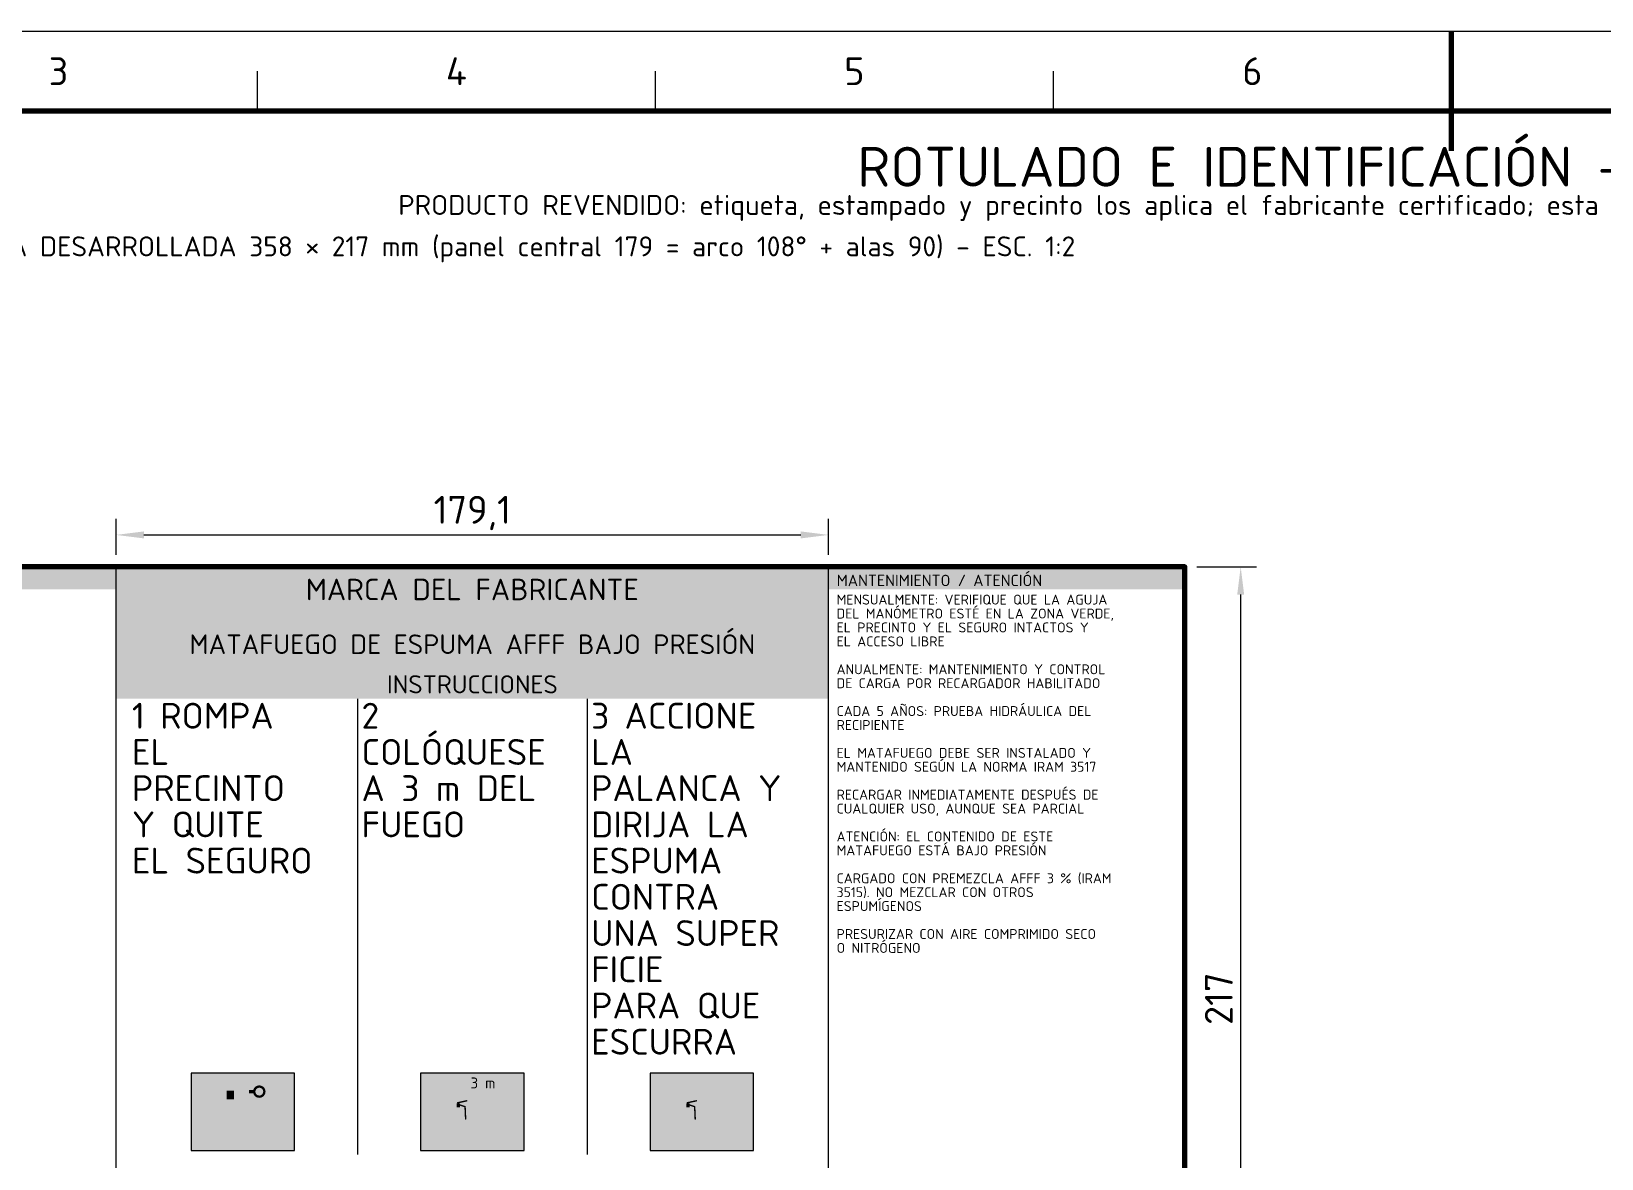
# Model space of a CAD drawing. Header units: millimetres. Extents: x 0 to 2208, y 0 to 420.
# Drawn here: x 1732.6 to 1929.9, y 278.4 to 420 of the extents above; entities that cross this region are included whole.
import ezdxf
from ezdxf.enums import TextEntityAlignment as Align

# ---------------------------------------------------------------- set-up
doc = ezdxf.new("R2010")
doc.units = ezdxf.units.MM
for name, color, linetype, lineweight in [('01-VISIBLE', 7, 'CONTINUOUS', 70), ('04-COTA', 3, 'CONTINUOUS', 18), ('06-TEXTO', 7, 'CONTINUOUS', 25), ('07-RECUADRO', 7, 'CONTINUOUS', 70), ('08-FINA', 5, 'CONTINUOUS', 18), ('13-GRAFICA', 30, 'CONTINUOUS', 18)]:
    doc.layers.add(name, color=color, linetype=linetype, lineweight=lineweight)
doc.styles.add('ISO3098', font='isocpeur.ttf')
doc.dimstyles.new('FLAMA-IRAM', dxfattribs={"dimtxt": 3.5, "dimasz": 3.5, "dimexe": 2, "dimexo": 1.5, "dimgap": 1, "dimtad": 1, "dimdec": 1, "dimtxsty": 'ISO3098', "dimblk": 'IRAM_FLECHA', "dimblk1": 'IRAM_FLECHA', "dimblk2": 'IRAM_FLECHA', "dimcen": 2.5, "dimclrd": 256, "dimclre": 256, "dimclrt": 256, "dimazin": 3, "dimtfac": 1, "dimtmove": 0, "dimatfit": 3, "dimlwd": 18, "dimlwe": 18})

# ---------------------------------------------------------------- blocks, each defined once
blk = doc.blocks.new('IRAM_FLECHA')
blk.add_solid([(0, 0), (-1, 0.125), (-1, -0.125)])

msp = doc.modelspace()

# ---------------------------------------------------------------- hatches: boundary and pattern name
at = {"layer": '13-GRAFICA', "true_color": 0xeedeaa}
h = msp.add_hatch(color=7, dxfattribs=at)
h.dxf.hatch_style = 1
h.paths.add_polyline_path([(1743.232, 349.919), (1743.232, 352.756), (1698.465, 352.756), (1698.465, 349.919)])
h = msp.add_hatch(color=7, dxfattribs=at)
h.dxf.hatch_style = 1
h.paths.add_polyline_path([(1832.768, 339.81), (1832.768, 352.756), (1743.232, 352.756), (1743.232, 339.81)])
h = msp.add_hatch(color=7, dxfattribs=at)
h.dxf.hatch_style = 1
h.paths.add_polyline_path([(1877.535, 349.919), (1877.535, 352.756), (1832.768, 352.756), (1832.768, 349.919)])
at = {"layer": '13-GRAFICA', "true_color": 0xffd200}
h = msp.add_hatch(color=7, dxfattribs=at)
h.dxf.hatch_style = 1
h.paths.add_polyline_path([(1832.768, 336.17), (1832.768, 339.81), (1743.232, 339.81), (1743.232, 336.17)])
at = {"layer": '13-GRAFICA', "true_color": 0xffffff}
h = msp.add_hatch(color=7, dxfattribs=at)
h.dxf.hatch_style = 1
h.paths.add_polyline_path([(1765.655, 279.42), (1765.655, 289.17), (1752.655, 289.17), (1752.655, 279.42)])
h = msp.add_hatch(color=7, dxfattribs=at)
h.dxf.hatch_style = 1
h.paths.add_polyline_path([(1794.5, 279.42), (1794.5, 289.17), (1781.5, 289.17), (1781.5, 279.42)])
h = msp.add_hatch(color=7, dxfattribs=at)
h.dxf.hatch_style = 1
h.paths.add_polyline_path([(1823.345, 279.42), (1823.345, 289.17), (1810.345, 289.17), (1810.345, 279.42)])
at = {"layer": '13-GRAFICA', "true_color": 0xcba23e}
h = msp.add_hatch(color=7, dxfattribs=at)
h.dxf.hatch_style = 1
h.paths.add_polyline_path([(1757.139, 285.87), (1757.139, 286.935), (1758.051, 286.935), (1758.051, 285.87)])
at = {"layer": '13-GRAFICA', "true_color": 0x191919}
h = msp.add_hatch(color=7, dxfattribs=at)
h.dxf.hatch_style = 1
h.paths.add_polyline_path([(1759.854, 287.808), (1759.873, 287.81), (1759.891, 287.809), (1759.91, 287.807), (1759.928, 287.802), (1759.946, 287.796), (1759.963, 287.789), (1759.979, 287.779), (1759.994, 287.769), (1760.008, 287.756), (1760.021, 287.743), (1760.032, 287.728), (1760.042, 287.712), (1760.051, 287.695), (1760.057, 287.678), (1760.062, 287.66), (1760.065, 287.642), (1760.066, 287.623), (1760.066, 287.604), (1760.064, 287.586), (1760.059, 287.568), (1760.053, 287.55), (1760.046, 287.533), (1760.036, 287.517), (1760.026, 287.502), (1760.013, 287.488), (1760, 287.475), (1759.985, 287.463), (1759.969, 287.453), (1759.952, 287.445), (1759.935, 287.439), (1759.917, 287.434), (1757.483, 286.901), (1757.465, 286.898), (1757.446, 286.897), (1757.428, 286.898), (1757.409, 286.9), (1757.391, 286.904), (1757.373, 286.91), (1757.356, 286.918), (1757.34, 286.927), (1757.325, 286.938), (1757.311, 286.95), (1757.298, 286.964), (1757.287, 286.978), (1757.277, 286.994), (1757.269, 287.011), (1757.262, 287.028), (1757.257, 287.046), (1757.254, 287.065), (1757.253, 287.083), (1757.253, 287.102), (1757.256, 287.121), (1757.26, 287.139), (1757.266, 287.156), (1757.273, 287.173), (1757.283, 287.19), (1757.294, 287.205), (1757.306, 287.219), (1757.319, 287.232), (1757.334, 287.243), (1757.35, 287.253), (1757.367, 287.261), (1757.384, 287.268), (1757.402, 287.273), (1759.836, 287.805)])
h = msp.add_hatch(color=7, dxfattribs=at)
h.dxf.hatch_style = 1
h.paths.add_polyline_path([(1759.498, 286.196), (1759.515, 286.187), (1759.531, 286.177), (1759.546, 286.165), (1759.56, 286.152), (1759.572, 286.137), (1759.582, 286.121), (1759.592, 286.104), (1759.599, 286.087), (1759.604, 286.069), (1759.608, 286.05), (1759.61, 286.031), (1759.762, 282.685), (1759.762, 282.666), (1759.76, 282.648), (1759.756, 282.629), (1759.751, 282.611), (1759.744, 282.594), (1759.735, 282.578), (1759.724, 282.562), (1759.713, 282.548), (1759.699, 282.535), (1759.685, 282.523), (1759.669, 282.513), (1759.653, 282.504), (1759.636, 282.497), (1759.618, 282.492), (1759.599, 282.488), (1759.581, 282.486), (1759.562, 282.486), (1759.544, 282.488), (1759.525, 282.492), (1759.507, 282.497), (1759.49, 282.505), (1759.474, 282.513), (1759.458, 282.524), (1759.444, 282.536), (1759.431, 282.549), (1759.419, 282.563), (1759.409, 282.579), (1759.4, 282.596), (1759.393, 282.613), (1759.388, 282.631), (1759.384, 282.649), (1759.382, 282.668), (1759.236, 285.883), (1757.991, 286.298), (1757.974, 286.305), (1757.957, 286.313), (1757.941, 286.324), (1757.927, 286.335), (1757.913, 286.348), (1757.901, 286.362), (1757.89, 286.377), (1757.881, 286.394), (1757.874, 286.411), (1757.868, 286.428), (1757.864, 286.447), (1757.862, 286.465), (1757.861, 286.484), (1757.863, 286.502), (1757.866, 286.521), (1757.871, 286.539), (1757.878, 286.556), (1757.886, 286.573), (1757.896, 286.589), (1757.908, 286.603), (1757.92, 286.617), (1757.935, 286.629), (1757.95, 286.64), (1757.966, 286.649), (1757.983, 286.656), (1758.001, 286.662), (1758.019, 286.666), (1758.038, 286.668), (1758.056, 286.669), (1758.075, 286.667), (1758.093, 286.664), (1758.111, 286.659), (1759.48, 286.203)])
at = {"layer": '13-GRAFICA', "true_color": 0xffd200}
h = msp.add_hatch(color=7, dxfattribs=at)
h.dxf.hatch_style = 1
h.paths.add_polyline_path([(1759.935, 286.635), (1759.935, 287.025), (1760.715, 287.025), (1760.715, 286.635)])
at = {"layer": '13-GRAFICA', "true_color": 0x191919}
h = msp.add_hatch(color=7, dxfattribs=at)
h.dxf.hatch_style = 1
h.paths.add_polyline_path([(1760.74, 286.227), (1760.683, 286.278), (1760.632, 286.335), (1760.586, 286.396), (1760.547, 286.462), (1760.514, 286.531), (1760.488, 286.603), (1760.47, 286.677), (1760.459, 286.753), (1760.455, 286.83), (1760.459, 286.906), (1760.47, 286.982), (1760.488, 287.056), (1760.514, 287.128), (1760.547, 287.197), (1760.586, 287.263), (1760.632, 287.324), (1760.683, 287.381), (1760.74, 287.433), (1760.747, 287.438), (1760.747, 286.83), (1760.747, 286.221)])
h = msp.add_hatch(color=7, dxfattribs=at)
h.dxf.hatch_style = 1
h.paths.add_polyline_path([(1760.802, 287.478), (1760.867, 287.518), (1760.936, 287.55), (1761.008, 287.576), (1761.083, 287.595), (1761.158, 287.606), (1761.235, 287.61), (1761.311, 287.606), (1761.387, 287.595), (1761.461, 287.576), (1761.533, 287.55), (1761.603, 287.518), (1761.668, 287.478), (1761.722, 287.438), (1761.722, 286.83), (1761.72, 286.877), (1761.713, 286.925), (1761.701, 286.971), (1761.685, 287.016), (1761.665, 287.059), (1761.64, 287.101), (1761.612, 287.139), (1761.58, 287.174), (1761.544, 287.207), (1761.506, 287.235), (1761.465, 287.26), (1761.421, 287.28), (1761.376, 287.296), (1761.33, 287.308), (1761.283, 287.315), (1761.235, 287.317), (1761.187, 287.315), (1761.14, 287.308), (1761.093, 287.296), (1761.048, 287.28), (1761.005, 287.26), (1760.964, 287.235), (1760.926, 287.207), (1760.89, 287.174), (1760.858, 287.139), (1760.83, 287.101), (1760.805, 287.059), (1760.784, 287.016), (1760.768, 286.971), (1760.757, 286.925), (1760.75, 286.877), (1760.747, 286.83), (1760.747, 287.438)])
h = msp.add_hatch(color=7, dxfattribs=at)
h.dxf.hatch_style = 1
h.paths.add_polyline_path([(1761.668, 286.181), (1761.603, 286.142), (1761.533, 286.109), (1761.461, 286.083), (1761.387, 286.065), (1761.311, 286.053), (1761.235, 286.05), (1761.158, 286.053), (1761.083, 286.065), (1761.008, 286.083), (1760.936, 286.109), (1760.867, 286.142), (1760.802, 286.181), (1760.747, 286.221), (1760.747, 286.83), (1760.75, 286.782), (1760.757, 286.735), (1760.768, 286.688), (1760.784, 286.643), (1760.805, 286.6), (1760.83, 286.559), (1760.858, 286.52), (1760.89, 286.485), (1760.926, 286.453), (1760.964, 286.424), (1761.005, 286.4), (1761.048, 286.379), (1761.093, 286.363), (1761.14, 286.352), (1761.187, 286.345), (1761.235, 286.342), (1761.283, 286.345), (1761.33, 286.352), (1761.376, 286.363), (1761.421, 286.379), (1761.465, 286.4), (1761.506, 286.424), (1761.544, 286.453), (1761.58, 286.485), (1761.612, 286.52), (1761.64, 286.559), (1761.665, 286.6), (1761.685, 286.643), (1761.701, 286.688), (1761.713, 286.735), (1761.72, 286.782), (1761.722, 286.83), (1761.722, 286.221)])
h = msp.add_hatch(color=7, dxfattribs=at)
h.dxf.hatch_style = 1
h.paths.add_polyline_path([(1761.981, 286.603), (1761.955, 286.531), (1761.923, 286.462), (1761.883, 286.396), (1761.838, 286.335), (1761.786, 286.278), (1761.73, 286.227), (1761.722, 286.221), (1761.722, 286.83), (1761.722, 287.438), (1761.73, 287.433), (1761.786, 287.381), (1761.838, 287.324), (1761.883, 287.263), (1761.923, 287.197), (1761.955, 287.128), (1761.981, 287.056), (1762, 286.982), (1762.011, 286.906), (1762.015, 286.83), (1762.011, 286.753), (1762, 286.677)])
at = {"layer": '13-GRAFICA', "true_color": 0xc81e2d}
h = msp.add_hatch(color=7, dxfattribs=at)
h.dxf.hatch_style = 1
h.paths.add_polyline_path([(1762.258, 286.66), (1762.242, 286.662), (1762.225, 286.666), (1762.21, 286.672), (1762.194, 286.679), (1762.18, 286.688), (1762.167, 286.698), (1762.154, 286.709), (1762.143, 286.721), (1762.133, 286.735), (1762.124, 286.749), (1762.117, 286.764), (1762.112, 286.78), (1762.108, 286.796), (1762.105, 286.813), (1762.104, 286.83), (1762.105, 286.846), (1762.108, 286.863), (1762.112, 286.879), (1762.117, 286.895), (1762.124, 286.91), (1762.133, 286.924), (1762.143, 286.938), (1762.154, 286.95), (1762.167, 286.962), (1762.18, 286.972), (1762.194, 286.98), (1762.21, 286.987), (1762.225, 286.993), (1762.242, 286.997), (1762.258, 286.999), (1762.275, 287), (1764.095, 287), (1764.095, 287.317), (1764.875, 286.83), (1764.095, 286.342), (1764.095, 286.659), (1762.275, 286.659)])
at = {"layer": '13-GRAFICA', "true_color": 0x191919}
h = msp.add_hatch(color=7, dxfattribs=at)
h.dxf.hatch_style = 1
h.paths.add_polyline_path([(1784.46, 280.419), (1784.461, 280.389), (1784.459, 280.359), (1784.454, 280.33), (1784.446, 280.301), (1784.435, 280.273), (1784.422, 280.246), (1784.406, 280.221), (1784.388, 280.197), (1784.368, 280.175), (1784.345, 280.156), (1784.321, 280.139), (1784.295, 280.124), (1784.268, 280.111), (1784.239, 280.102), (1784.21, 280.095), (1784.181, 280.091), (1784.151, 280.091), (1784.121, 280.093), (1784.092, 280.097), (1784.063, 280.105), (1784.035, 280.116), (1784.008, 280.129), (1783.983, 280.145), (1783.959, 280.163), (1783.937, 280.184), (1783.918, 280.206), (1783.9, 280.231), (1783.886, 280.256), (1783.873, 280.284), (1783.864, 280.312), (1783.206, 282.638), (1782.705, 280.33), (1782.697, 280.301), (1782.686, 280.273), (1782.673, 280.247), (1782.657, 280.221), (1782.639, 280.198), (1782.619, 280.176), (1782.596, 280.156), (1782.572, 280.139), (1782.546, 280.124), (1782.519, 280.112), (1782.491, 280.102), (1782.461, 280.095), (1782.432, 280.091), (1782.402, 280.091), (1782.372, 280.093), (1782.343, 280.097), (1782.314, 280.105), (1782.286, 280.116), (1782.259, 280.129), (1782.234, 280.145), (1782.21, 280.163), (1782.189, 280.183), (1782.169, 280.206), (1782.152, 280.23), (1782.137, 280.256), (1782.124, 280.283), (1782.115, 280.312), (1782.108, 280.341), (1782.104, 280.37), (1782.103, 280.4), (1782.105, 280.43), (1782.11, 280.459), (1782.81, 283.677), (1782.807, 283.681), (1782.788, 283.718), (1782.773, 283.756), (1782.761, 283.795), (1782.754, 283.836), (1782.75, 283.876), (1782.75, 283.918), (1782.902, 286.503), (1782.907, 286.544), (1782.915, 286.584), (1782.928, 286.623), (1782.944, 286.661), (1782.963, 286.697), (1782.986, 286.731), (1783.013, 286.763), (1783.042, 286.791), (1783.074, 286.817), (1783.108, 286.839), (1783.145, 286.858), (1783.146, 286.859), (1783.118, 286.885), (1783.078, 286.929), (1783.042, 286.977), (1783.012, 287.028), (1782.986, 287.082), (1782.966, 287.139), (1782.951, 287.197), (1782.943, 287.256), (1782.94, 287.315), (1782.943, 287.375), (1782.951, 287.434), (1782.966, 287.492), (1782.986, 287.548), (1783.012, 287.602), (1783.042, 287.653), (1783.078, 287.701), (1783.118, 287.745), (1783.162, 287.786), (1783.21, 287.821), (1783.261, 287.852), (1783.315, 287.877), (1783.372, 287.897), (1783.429, 287.912), (1783.489, 287.921), (1783.548, 287.924), (1783.608, 287.921), (1783.667, 287.912), (1783.725, 287.897), (1783.781, 287.877), (1783.835, 287.852), (1783.886, 287.821), (1783.934, 287.786), (1783.978, 287.745), (1784.018, 287.701), (1784.054, 287.653), (1784.085, 287.602), (1784.11, 287.548), (1784.13, 287.492), (1784.145, 287.434), (1784.154, 287.375), (1784.157, 287.315), (1784.154, 287.256), (1784.145, 287.197), (1784.13, 287.139), (1784.11, 287.082), (1784.085, 287.028), (1784.054, 286.977), (1784.018, 286.929), (1783.978, 286.885), (1783.934, 286.845), (1783.886, 286.809), (1783.835, 286.779), (1783.781, 286.753), (1783.725, 286.733), (1783.667, 286.719), (1783.663, 286.718), (1783.681, 286.69), (1783.7, 286.654), (1783.715, 286.616), (1783.727, 286.576), (1783.734, 286.536), (1783.738, 286.495), (1783.738, 286.454), (1783.704, 285.881), (1784.413, 284.899), (1785.341, 285.031), (1785.363, 285.033), (1785.386, 285.033), (1785.408, 285.031), (1785.43, 285.027), (1785.451, 285.02), (1785.472, 285.011), (1785.492, 285.001), (1785.51, 284.988), (1785.527, 284.974), (1785.543, 284.958), (1785.557, 284.94), (1785.57, 284.922), (1785.58, 284.902), (1785.589, 284.881), (1785.595, 284.86), (1785.599, 284.838), (1785.601, 284.816), (1785.601, 284.793), (1785.599, 284.771), (1785.594, 284.749), (1785.588, 284.728), (1785.579, 284.707), (1785.568, 284.687), (1785.556, 284.669), (1785.542, 284.651), (1785.526, 284.636), (1785.508, 284.622), (1785.49, 284.609), (1785.47, 284.599), (1785.449, 284.59), (1785.428, 284.584), (1785.406, 284.58), (1784.341, 284.428), (1784.318, 284.426), (1784.296, 284.426), (1784.274, 284.428), (1784.251, 284.433), (1784.23, 284.439), (1784.209, 284.448), (1784.189, 284.459), (1784.171, 284.472), (1784.154, 284.486), (1784.138, 284.502), (1784.124, 284.52), (1783.661, 285.16), (1783.585, 283.868), (1783.581, 283.828), (1783.573, 283.787), (1783.56, 283.748), (1783.544, 283.71), (1783.539, 283.7), (1784.449, 280.477), (1784.456, 280.448)])
h = msp.add_hatch(color=7, dxfattribs=at)
h.dxf.hatch_style = 1
h.paths.add_polyline_path([(1786.83, 286.537), (1791.835, 286.537), (1791.835, 286.732), (1792.225, 286.537), (1792.42, 286.537), (1792.43, 286.537), (1792.439, 286.535), (1792.448, 286.533), (1792.457, 286.53), (1792.466, 286.526), (1792.474, 286.521), (1792.482, 286.515), (1792.489, 286.509), (1792.495, 286.502), (1792.501, 286.494), (1792.506, 286.486), (1792.51, 286.477), (1792.513, 286.468), (1792.516, 286.459), (1792.517, 286.449), (1792.518, 286.44), (1792.517, 286.43), (1792.516, 286.421), (1792.513, 286.411), (1792.51, 286.402), (1792.506, 286.394), (1792.501, 286.385), (1792.495, 286.378), (1792.489, 286.371), (1792.482, 286.364), (1792.474, 286.359), (1792.466, 286.354), (1792.457, 286.35), (1792.448, 286.346), (1792.439, 286.344), (1792.43, 286.343), (1792.42, 286.342), (1792.225, 286.342), (1791.835, 286.147), (1791.835, 286.342), (1786.83, 286.342), (1786.83, 286.147), (1786.44, 286.342), (1786.245, 286.342), (1786.235, 286.343), (1786.226, 286.344), (1786.217, 286.346), (1786.208, 286.35), (1786.199, 286.354), (1786.191, 286.359), (1786.183, 286.364), (1786.176, 286.371), (1786.17, 286.378), (1786.164, 286.385), (1786.159, 286.394), (1786.155, 286.402), (1786.152, 286.411), (1786.149, 286.421), (1786.148, 286.43), (1786.147, 286.44), (1786.148, 286.449), (1786.149, 286.459), (1786.152, 286.468), (1786.155, 286.477), (1786.159, 286.486), (1786.164, 286.494), (1786.17, 286.502), (1786.176, 286.509), (1786.183, 286.515), (1786.191, 286.521), (1786.199, 286.526), (1786.208, 286.53), (1786.217, 286.533), (1786.226, 286.535), (1786.235, 286.537), (1786.245, 286.537), (1786.44, 286.537), (1786.83, 286.732)])
h = msp.add_hatch(color=7, dxfattribs=at)
h.dxf.hatch_style = 1
h.paths.add_polyline_path([(1813.305, 280.419), (1813.306, 280.389), (1813.304, 280.359), (1813.299, 280.33), (1813.291, 280.301), (1813.28, 280.273), (1813.267, 280.246), (1813.251, 280.221), (1813.233, 280.197), (1813.213, 280.175), (1813.19, 280.156), (1813.166, 280.139), (1813.14, 280.124), (1813.113, 280.111), (1813.084, 280.102), (1813.055, 280.095), (1813.026, 280.091), (1812.996, 280.091), (1812.966, 280.093), (1812.937, 280.097), (1812.908, 280.105), (1812.88, 280.116), (1812.853, 280.129), (1812.828, 280.145), (1812.804, 280.163), (1812.783, 280.184), (1812.763, 280.206), (1812.746, 280.231), (1812.731, 280.256), (1812.718, 280.284), (1812.709, 280.312), (1812.052, 282.638), (1811.55, 280.33), (1811.542, 280.301), (1811.531, 280.273), (1811.518, 280.247), (1811.502, 280.221), (1811.484, 280.198), (1811.464, 280.176), (1811.441, 280.156), (1811.417, 280.139), (1811.391, 280.124), (1811.364, 280.112), (1811.336, 280.102), (1811.307, 280.095), (1811.277, 280.091), (1811.247, 280.091), (1811.217, 280.093), (1811.188, 280.097), (1811.159, 280.105), (1811.131, 280.116), (1811.104, 280.129), (1811.079, 280.145), (1811.055, 280.163), (1811.034, 280.183), (1811.014, 280.206), (1810.997, 280.23), (1810.982, 280.256), (1810.969, 280.283), (1810.96, 280.312), (1810.953, 280.341), (1810.949, 280.37), (1810.948, 280.4), (1810.95, 280.43), (1810.955, 280.459), (1811.655, 283.677), (1811.652, 283.681), (1811.633, 283.718), (1811.618, 283.756), (1811.606, 283.795), (1811.599, 283.836), (1811.595, 283.876), (1811.595, 283.918), (1811.748, 286.503), (1811.752, 286.544), (1811.76, 286.584), (1811.773, 286.623), (1811.789, 286.661), (1811.808, 286.697), (1811.832, 286.731), (1811.858, 286.763), (1811.887, 286.791), (1811.919, 286.817), (1811.954, 286.839), (1811.99, 286.858), (1811.992, 286.859), (1811.963, 286.885), (1811.923, 286.929), (1811.887, 286.977), (1811.857, 287.028), (1811.831, 287.082), (1811.811, 287.139), (1811.797, 287.197), (1811.788, 287.256), (1811.785, 287.315), (1811.788, 287.375), (1811.797, 287.434), (1811.811, 287.492), (1811.831, 287.548), (1811.857, 287.602), (1811.887, 287.653), (1811.923, 287.701), (1811.963, 287.745), (1812.007, 287.786), (1812.055, 287.821), (1812.106, 287.852), (1812.16, 287.877), (1812.217, 287.897), (1812.275, 287.912), (1812.334, 287.921), (1812.393, 287.924), (1812.453, 287.921), (1812.512, 287.912), (1812.57, 287.897), (1812.626, 287.877), (1812.68, 287.852), (1812.731, 287.821), (1812.779, 287.786), (1812.823, 287.745), (1812.864, 287.701), (1812.899, 287.653), (1812.93, 287.602), (1812.955, 287.548), (1812.975, 287.492), (1812.99, 287.434), (1812.999, 287.375), (1813.002, 287.315), (1812.999, 287.256), (1812.99, 287.197), (1812.975, 287.139), (1812.955, 287.082), (1812.93, 287.028), (1812.899, 286.977), (1812.864, 286.929), (1812.823, 286.885), (1812.779, 286.845), (1812.731, 286.809), (1812.68, 286.779), (1812.626, 286.753), (1812.57, 286.733), (1812.512, 286.719), (1812.508, 286.718), (1812.526, 286.69), (1812.545, 286.654), (1812.56, 286.616), (1812.572, 286.576), (1812.579, 286.536), (1812.583, 286.495), (1812.583, 286.454), (1812.549, 285.881), (1813.258, 284.899), (1814.186, 285.031), (1814.209, 285.033), (1814.231, 285.033), (1814.253, 285.031), (1814.275, 285.027), (1814.296, 285.02), (1814.317, 285.011), (1814.337, 285.001), (1814.355, 284.988), (1814.373, 284.974), (1814.388, 284.958), (1814.402, 284.94), (1814.415, 284.922), (1814.425, 284.902), (1814.434, 284.881), (1814.44, 284.86), (1814.444, 284.838), (1814.446, 284.816), (1814.446, 284.793), (1814.444, 284.771), (1814.439, 284.749), (1814.433, 284.728), (1814.424, 284.707), (1814.414, 284.687), (1814.401, 284.669), (1814.387, 284.651), (1814.371, 284.636), (1814.353, 284.622), (1814.335, 284.609), (1814.315, 284.599), (1814.294, 284.59), (1814.273, 284.584), (1814.251, 284.58), (1813.186, 284.428), (1813.164, 284.426), (1813.141, 284.426), (1813.119, 284.428), (1813.097, 284.433), (1813.075, 284.439), (1813.054, 284.448), (1813.035, 284.459), (1813.016, 284.472), (1812.999, 284.486), (1812.983, 284.502), (1812.969, 284.52), (1812.507, 285.16), (1812.431, 283.868), (1812.426, 283.828), (1812.418, 283.787), (1812.405, 283.748), (1812.389, 283.71), (1812.384, 283.7), (1813.294, 280.477), (1813.301, 280.448)])
at = {"layer": '13-GRAFICA', "true_color": 0xc4c8ce}
h = msp.add_hatch(color=7, dxfattribs=at)
h.dxf.hatch_style = 1
h.paths.add_polyline_path([(1756.302, 280.395), (1756.302, 285.11), (1756.308, 285.198), (1756.327, 285.286), (1756.358, 285.372), (1756.4, 285.456), (1756.455, 285.536), (1756.52, 285.613), (1756.595, 285.684), (1756.681, 285.75), (1756.775, 285.809), (1756.877, 285.862), (1756.985, 285.908), (1757.1, 285.946), (1757.22, 285.976), (1757.343, 285.997), (1757.468, 286.01), (1757.595, 286.015), (1757.722, 286.01), (1757.847, 285.997), (1757.97, 285.976), (1758.09, 285.946), (1758.204, 285.908), (1758.313, 285.862), (1758.415, 285.809), (1758.509, 285.75), (1758.594, 285.684), (1758.67, 285.613), (1758.735, 285.536), (1758.789, 285.456), (1758.832, 285.372), (1758.863, 285.286), (1758.881, 285.198), (1758.888, 285.11), (1758.888, 280.395)])
h = msp.add_hatch(color=7, dxfattribs=at)
h.dxf.hatch_style = 1
h.paths.add_polyline_path([(1785.648, 282.345), (1785.648, 284.521), (1785.651, 284.562), (1785.66, 284.602), (1785.674, 284.642), (1785.694, 284.681), (1785.719, 284.718), (1785.749, 284.753), (1785.784, 284.786), (1785.823, 284.816), (1785.866, 284.844), (1785.913, 284.868), (1785.964, 284.889), (1786.017, 284.907), (1786.072, 284.921), (1786.129, 284.931), (1786.187, 284.937), (1786.245, 284.939), (1786.303, 284.937), (1786.361, 284.931), (1786.418, 284.921), (1786.473, 284.907), (1786.526, 284.889), (1786.577, 284.868), (1786.624, 284.844), (1786.667, 284.816), (1786.706, 284.786), (1786.741, 284.753), (1786.771, 284.718), (1786.796, 284.681), (1786.816, 284.642), (1786.83, 284.602), (1786.839, 284.562), (1786.842, 284.521), (1786.842, 282.345)])
at = {"layer": '13-GRAFICA', "true_color": 0xcba23e}
h = msp.add_hatch(color=7, dxfattribs=at)
h.dxf.hatch_style = 1
h.paths.add_polyline_path([(1786.034, 284.872), (1786.034, 285.363), (1786.456, 285.363), (1786.456, 284.872)])
at = {"layer": '13-GRAFICA', "true_color": 0x191919}
h = msp.add_hatch(color=7, dxfattribs=at)
h.dxf.hatch_style = 1
h.paths.add_polyline_path([(1787.288, 285.766), (1787.296, 285.767), (1787.305, 285.767), (1787.313, 285.766), (1787.322, 285.764), (1787.33, 285.761), (1787.338, 285.757), (1787.345, 285.753), (1787.352, 285.748), (1787.359, 285.742), (1787.365, 285.736), (1787.37, 285.729), (1787.375, 285.722), (1787.378, 285.714), (1787.381, 285.706), (1787.384, 285.698), (1787.385, 285.689), (1787.386, 285.681), (1787.385, 285.672), (1787.384, 285.664), (1787.382, 285.655), (1787.38, 285.647), (1787.376, 285.639), (1787.372, 285.632), (1787.367, 285.625), (1787.361, 285.618), (1787.355, 285.612), (1787.348, 285.607), (1787.341, 285.603), (1787.333, 285.599), (1787.325, 285.596), (1787.317, 285.593), (1786.194, 285.348), (1786.185, 285.346), (1786.176, 285.346), (1786.168, 285.346), (1786.159, 285.347), (1786.151, 285.349), (1786.143, 285.352), (1786.135, 285.355), (1786.127, 285.36), (1786.12, 285.365), (1786.114, 285.37), (1786.108, 285.377), (1786.103, 285.383), (1786.098, 285.391), (1786.094, 285.398), (1786.091, 285.406), (1786.089, 285.415), (1786.088, 285.423), (1786.087, 285.432), (1786.087, 285.44), (1786.088, 285.449), (1786.09, 285.457), (1786.093, 285.465), (1786.097, 285.473), (1786.101, 285.481), (1786.106, 285.488), (1786.112, 285.494), (1786.118, 285.5), (1786.125, 285.505), (1786.132, 285.51), (1786.14, 285.514), (1786.148, 285.517), (1786.156, 285.519), (1787.279, 285.765)])
h = msp.add_hatch(color=7, dxfattribs=at)
h.dxf.hatch_style = 1
h.paths.add_polyline_path([(1787.123, 285.022), (1787.131, 285.018), (1787.139, 285.013), (1787.145, 285.008), (1787.152, 285.002), (1787.157, 284.995), (1787.162, 284.988), (1787.167, 284.98), (1787.17, 284.972), (1787.173, 284.963), (1787.174, 284.955), (1787.175, 284.946), (1787.245, 283.402), (1787.245, 283.393), (1787.244, 283.384), (1787.243, 283.376), (1787.24, 283.368), (1787.237, 283.36), (1787.233, 283.352), (1787.228, 283.345), (1787.222, 283.338), (1787.216, 283.332), (1787.21, 283.327), (1787.202, 283.322), (1787.195, 283.318), (1787.187, 283.315), (1787.179, 283.312), (1787.17, 283.311), (1787.162, 283.31), (1787.153, 283.31), (1787.144, 283.311), (1787.136, 283.313), (1787.128, 283.315), (1787.12, 283.318), (1787.112, 283.323), (1787.105, 283.327), (1787.098, 283.333), (1787.092, 283.339), (1787.087, 283.346), (1787.082, 283.353), (1787.078, 283.36), (1787.075, 283.368), (1787.072, 283.377), (1787.071, 283.385), (1787.07, 283.394), (1787.002, 284.878), (1786.428, 285.069), (1786.42, 285.073), (1786.412, 285.076), (1786.405, 285.081), (1786.398, 285.086), (1786.392, 285.092), (1786.386, 285.099), (1786.381, 285.106), (1786.377, 285.113), (1786.374, 285.121), (1786.371, 285.129), (1786.369, 285.138), (1786.368, 285.146), (1786.368, 285.155), (1786.369, 285.164), (1786.37, 285.172), (1786.372, 285.18), (1786.375, 285.188), (1786.379, 285.196), (1786.384, 285.203), (1786.389, 285.21), (1786.395, 285.216), (1786.402, 285.222), (1786.409, 285.227), (1786.416, 285.231), (1786.424, 285.235), (1786.432, 285.237), (1786.441, 285.239), (1786.449, 285.24), (1786.458, 285.24), (1786.467, 285.24), (1786.475, 285.238), (1786.483, 285.236), (1787.115, 285.025)])
at = {"layer": '13-GRAFICA', "true_color": 0xe63c14}
h = msp.add_hatch(color=7, dxfattribs=at)
h.dxf.hatch_style = 1
h.paths.add_polyline_path([(1791.179, 280.272), (1791.167, 280.274), (1791.155, 280.278), (1791.143, 280.282), (1791.132, 280.287), (1791.121, 280.294), (1791.111, 280.302), (1791.102, 280.31), (1791.094, 280.32), (1791.087, 280.33), (1791.081, 280.341), (1791.076, 280.353), (1790.748, 281.254), (1790.745, 281.265), (1790.742, 281.278), (1790.741, 281.29), (1790.741, 281.303), (1790.743, 281.315), (1790.745, 281.327), (1790.749, 281.339), (1790.754, 281.351), (1791.164, 282.17), (1791.169, 282.18), (1791.176, 282.19), (1791.184, 282.199), (1791.193, 282.207), (1791.202, 282.215), (1791.212, 282.221), (1791.223, 282.227), (1791.234, 282.231), (1791.246, 282.234), (1791.257, 282.236), (1791.269, 282.237), (1791.281, 282.237), (1791.293, 282.236), (1791.305, 282.233), (1791.317, 282.23), (1791.328, 282.225), (1791.338, 282.219), (1791.348, 282.212), (1791.357, 282.204), (1791.365, 282.196), (1791.373, 282.187), (1791.38, 282.176), (1791.514, 281.946), (1791.768, 282.963), (1791.772, 282.975), (1791.777, 282.986), (1791.782, 282.997), (1791.789, 283.007), (1791.797, 283.016), (1791.805, 283.025), (1791.815, 283.032), (1791.825, 283.039), (1791.836, 283.045), (1791.847, 283.049), (1791.858, 283.053), (1791.87, 283.055), (1791.882, 283.056), (1791.895, 283.056), (1791.907, 283.055), (1791.919, 283.052), (1791.93, 283.049), (1791.941, 283.044), (1791.952, 283.038), (1791.962, 283.031), (1791.971, 283.024), (1791.98, 283.015), (1791.987, 283.005), (1792.332, 282.528), (1792.544, 284.503), (1792.545, 284.515), (1792.549, 284.527), (1792.553, 284.538), (1792.558, 284.549), (1792.565, 284.56), (1792.572, 284.569), (1792.581, 284.578), (1792.59, 284.586), (1792.6, 284.593), (1792.611, 284.599), (1792.622, 284.604), (1792.633, 284.608), (1792.645, 284.611), (1792.658, 284.612), (1792.67, 284.612), (1792.682, 284.611), (1792.694, 284.609), (1792.706, 284.606), (1792.717, 284.601), (1792.728, 284.596), (1792.738, 284.589), (1792.748, 284.581), (1792.757, 284.572), (1792.764, 284.563), (1792.771, 284.553), (1792.777, 284.542), (1792.782, 284.531), (1792.785, 284.519), (1793.165, 282.966), (1793.379, 283.324), (1793.386, 283.334), (1793.394, 283.344), (1793.402, 283.352), (1793.412, 283.36), (1793.422, 283.367), (1793.432, 283.372), (1793.443, 283.377), (1793.455, 283.38), (1793.467, 283.383), (1793.479, 283.384), (1793.491, 283.384), (1793.503, 283.383), (1793.515, 283.38), (1793.526, 283.377), (1793.537, 283.372), (1793.548, 283.367), (1793.558, 283.36), (1793.567, 283.352), (1793.576, 283.344), (1793.583, 283.334), (1793.59, 283.324), (1793.596, 283.314), (1793.6, 283.302), (1793.604, 283.291), (1794.013, 281.653), (1794.016, 281.642), (1794.017, 281.632), (1794.017, 281.621), (1794.016, 281.61), (1794.015, 281.599), (1793.769, 280.371), (1793.766, 280.359), (1793.762, 280.348), (1793.757, 280.337), (1793.751, 280.326), (1793.743, 280.317), (1793.735, 280.308), (1793.726, 280.3), (1793.717, 280.292), (1793.706, 280.286), (1793.695, 280.281), (1793.684, 280.277), (1793.672, 280.274), (1793.661, 280.272), (1793.649, 280.272), (1791.192, 280.272)])
at = {"layer": '13-GRAFICA', "true_color": 0xc4c8ce}
h = msp.add_hatch(color=7, dxfattribs=at)
h.dxf.hatch_style = 1
h.paths.add_polyline_path([(1814.493, 282.345), (1814.493, 284.521), (1814.496, 284.562), (1814.505, 284.602), (1814.519, 284.642), (1814.539, 284.681), (1814.564, 284.718), (1814.594, 284.753), (1814.629, 284.786), (1814.668, 284.816), (1814.712, 284.844), (1814.759, 284.868), (1814.809, 284.889), (1814.862, 284.907), (1814.917, 284.921), (1814.974, 284.931), (1815.032, 284.937), (1815.09, 284.939), (1815.149, 284.937), (1815.207, 284.931), (1815.263, 284.921), (1815.318, 284.907), (1815.371, 284.889), (1815.422, 284.868), (1815.469, 284.844), (1815.512, 284.816), (1815.551, 284.786), (1815.586, 284.753), (1815.616, 284.718), (1815.641, 284.681), (1815.661, 284.642), (1815.675, 284.602), (1815.684, 284.562), (1815.687, 284.521), (1815.687, 282.345)])
at = {"layer": '13-GRAFICA', "true_color": 0xcba23e}
h = msp.add_hatch(color=7, dxfattribs=at)
h.dxf.hatch_style = 1
h.paths.add_polyline_path([(1814.88, 284.872), (1814.88, 285.363), (1815.301, 285.363), (1815.301, 284.872)])
at = {"layer": '13-GRAFICA', "true_color": 0x191919}
h = msp.add_hatch(color=7, dxfattribs=at)
h.dxf.hatch_style = 1
h.paths.add_polyline_path([(1816.133, 285.766), (1816.141, 285.767), (1816.15, 285.767), (1816.159, 285.766), (1816.167, 285.764), (1816.175, 285.761), (1816.183, 285.757), (1816.19, 285.753), (1816.197, 285.748), (1816.204, 285.742), (1816.21, 285.736), (1816.215, 285.729), (1816.22, 285.722), (1816.224, 285.714), (1816.227, 285.706), (1816.229, 285.698), (1816.23, 285.689), (1816.231, 285.681), (1816.231, 285.672), (1816.23, 285.664), (1816.228, 285.655), (1816.225, 285.647), (1816.221, 285.639), (1816.217, 285.632), (1816.212, 285.625), (1816.206, 285.618), (1816.2, 285.612), (1816.193, 285.607), (1816.186, 285.603), (1816.178, 285.599), (1816.17, 285.596), (1816.162, 285.593), (1815.039, 285.348), (1815.03, 285.346), (1815.022, 285.346), (1815.013, 285.346), (1815.004, 285.347), (1814.996, 285.349), (1814.988, 285.352), (1814.98, 285.355), (1814.973, 285.36), (1814.966, 285.365), (1814.959, 285.37), (1814.953, 285.377), (1814.948, 285.383), (1814.943, 285.391), (1814.94, 285.398), (1814.936, 285.406), (1814.934, 285.415), (1814.933, 285.423), (1814.932, 285.432), (1814.932, 285.44), (1814.934, 285.449), (1814.935, 285.457), (1814.938, 285.465), (1814.942, 285.473), (1814.946, 285.481), (1814.951, 285.488), (1814.957, 285.494), (1814.963, 285.5), (1814.97, 285.505), (1814.977, 285.51), (1814.985, 285.514), (1814.993, 285.517), (1815.001, 285.519), (1816.124, 285.765)])
h = msp.add_hatch(color=7, dxfattribs=at)
h.dxf.hatch_style = 1
h.paths.add_polyline_path([(1815.968, 285.022), (1815.976, 285.018), (1815.984, 285.013), (1815.991, 285.008), (1815.997, 285.002), (1816.003, 284.995), (1816.007, 284.988), (1816.012, 284.98), (1816.015, 284.972), (1816.018, 284.963), (1816.019, 284.955), (1816.02, 284.946), (1816.09, 283.402), (1816.09, 283.393), (1816.089, 283.384), (1816.088, 283.376), (1816.085, 283.368), (1816.082, 283.36), (1816.078, 283.352), (1816.073, 283.345), (1816.068, 283.338), (1816.061, 283.332), (1816.055, 283.327), (1816.048, 283.322), (1816.04, 283.318), (1816.032, 283.315), (1816.024, 283.312), (1816.015, 283.311), (1816.007, 283.31), (1815.998, 283.31), (1815.99, 283.311), (1815.981, 283.313), (1815.973, 283.315), (1815.965, 283.318), (1815.957, 283.323), (1815.95, 283.327), (1815.944, 283.333), (1815.937, 283.339), (1815.932, 283.346), (1815.927, 283.353), (1815.923, 283.36), (1815.92, 283.368), (1815.918, 283.377), (1815.916, 283.385), (1815.915, 283.394), (1815.848, 284.878), (1815.273, 285.069), (1815.265, 285.073), (1815.257, 285.076), (1815.25, 285.081), (1815.243, 285.086), (1815.237, 285.092), (1815.231, 285.099), (1815.226, 285.106), (1815.222, 285.113), (1815.219, 285.121), (1815.216, 285.129), (1815.214, 285.138), (1815.213, 285.146), (1815.213, 285.155), (1815.214, 285.164), (1815.215, 285.172), (1815.217, 285.18), (1815.221, 285.188), (1815.224, 285.196), (1815.229, 285.203), (1815.234, 285.21), (1815.24, 285.216), (1815.247, 285.222), (1815.254, 285.227), (1815.261, 285.231), (1815.269, 285.235), (1815.278, 285.237), (1815.286, 285.239), (1815.295, 285.24), (1815.303, 285.24), (1815.312, 285.24), (1815.32, 285.238), (1815.328, 285.236), (1815.96, 285.025)])
at = {"layer": '13-GRAFICA', "true_color": 0xc8e1f5}
h = msp.add_hatch(color=7, dxfattribs=at)
h.dxf.hatch_style = 1
h.paths.add_polyline_path([(1822.305, 280.59), (1819.445, 280.2), (1816.065, 284.782)])
at = {"layer": '13-GRAFICA', "true_color": 0xe63c14}
h = msp.add_hatch(color=7, dxfattribs=at)
h.dxf.hatch_style = 1
h.paths.add_polyline_path([(1820.024, 280.272), (1820.012, 280.274), (1820, 280.278), (1819.988, 280.282), (1819.977, 280.287), (1819.966, 280.294), (1819.956, 280.302), (1819.947, 280.31), (1819.939, 280.32), (1819.932, 280.33), (1819.926, 280.341), (1819.921, 280.353), (1819.594, 281.254), (1819.59, 281.265), (1819.587, 281.278), (1819.586, 281.29), (1819.586, 281.303), (1819.588, 281.315), (1819.59, 281.327), (1819.594, 281.339), (1819.599, 281.351), (1820.009, 282.17), (1820.015, 282.18), (1820.021, 282.19), (1820.029, 282.199), (1820.038, 282.207), (1820.047, 282.215), (1820.057, 282.221), (1820.068, 282.227), (1820.079, 282.231), (1820.091, 282.234), (1820.103, 282.236), (1820.115, 282.237), (1820.127, 282.237), (1820.138, 282.236), (1820.15, 282.233), (1820.162, 282.23), (1820.173, 282.225), (1820.183, 282.219), (1820.193, 282.212), (1820.202, 282.204), (1820.211, 282.196), (1820.218, 282.187), (1820.225, 282.176), (1820.359, 281.946), (1820.614, 282.963), (1820.617, 282.975), (1820.622, 282.986), (1820.627, 282.997), (1820.634, 283.007), (1820.642, 283.016), (1820.651, 283.025), (1820.66, 283.032), (1820.67, 283.039), (1820.681, 283.045), (1820.692, 283.049), (1820.704, 283.053), (1820.716, 283.055), (1820.728, 283.056), (1820.74, 283.056), (1820.752, 283.055), (1820.764, 283.052), (1820.775, 283.049), (1820.786, 283.044), (1820.797, 283.038), (1820.807, 283.031), (1820.816, 283.024), (1820.825, 283.015), (1820.832, 283.005), (1821.177, 282.528), (1821.389, 284.503), (1821.391, 284.515), (1821.394, 284.527), (1821.398, 284.538), (1821.403, 284.549), (1821.41, 284.56), (1821.417, 284.569), (1821.426, 284.578), (1821.435, 284.586), (1821.445, 284.593), (1821.456, 284.599), (1821.467, 284.604), (1821.479, 284.608), (1821.49, 284.611), (1821.503, 284.612), (1821.515, 284.612), (1821.527, 284.611), (1821.539, 284.609), (1821.551, 284.606), (1821.562, 284.601), (1821.573, 284.596), (1821.583, 284.589), (1821.593, 284.581), (1821.602, 284.572), (1821.609, 284.563), (1821.616, 284.553), (1821.622, 284.542), (1821.627, 284.531), (1821.63, 284.519), (1822.01, 282.966), (1822.224, 283.324), (1822.231, 283.334), (1822.239, 283.344), (1822.247, 283.352), (1822.257, 283.36), (1822.267, 283.367), (1822.277, 283.372), (1822.288, 283.377), (1822.3, 283.38), (1822.312, 283.383), (1822.324, 283.384), (1822.336, 283.384), (1822.348, 283.383), (1822.36, 283.38), (1822.371, 283.377), (1822.382, 283.372), (1822.393, 283.367), (1822.403, 283.36), (1822.412, 283.352), (1822.421, 283.344), (1822.429, 283.334), (1822.435, 283.324), (1822.441, 283.314), (1822.446, 283.302), (1822.449, 283.291), (1822.859, 281.653), (1822.861, 281.642), (1822.862, 281.632), (1822.862, 281.621), (1822.861, 281.61), (1822.86, 281.599), (1822.614, 280.371), (1822.611, 280.359), (1822.607, 280.348), (1822.602, 280.337), (1822.596, 280.326), (1822.589, 280.317), (1822.58, 280.308), (1822.572, 280.3), (1822.562, 280.292), (1822.552, 280.286), (1822.541, 280.281), (1822.529, 280.277), (1822.518, 280.274), (1822.506, 280.272), (1822.494, 280.272), (1820.037, 280.272)])
at = {"layer": '13-GRAFICA', "true_color": 0xffbe00}
h = msp.add_hatch(color=7, dxfattribs=at)
h.dxf.hatch_style = 1
h.paths.add_polyline_path([(1791.737, 280.321), (1791.731, 280.322), (1791.724, 280.324), (1791.718, 280.327), (1791.711, 280.33), (1791.706, 280.334), (1791.7, 280.339), (1791.695, 280.344), (1791.691, 280.35), (1791.687, 280.356), (1791.684, 280.363), (1791.681, 280.369), (1791.501, 280.91), (1791.499, 280.917), (1791.497, 280.925), (1791.497, 280.932), (1791.497, 280.939), (1791.497, 280.947), (1791.499, 280.954), (1791.501, 280.961), (1791.504, 280.968), (1791.729, 281.46), (1791.732, 281.466), (1791.736, 281.472), (1791.74, 281.477), (1791.745, 281.482), (1791.75, 281.487), (1791.756, 281.491), (1791.762, 281.494), (1791.768, 281.496), (1791.774, 281.498), (1791.781, 281.5), (1791.787, 281.5), (1791.794, 281.5), (1791.8, 281.499), (1791.807, 281.498), (1791.813, 281.496), (1791.819, 281.493), (1791.825, 281.489), (1791.83, 281.485), (1791.835, 281.481), (1791.84, 281.475), (1791.844, 281.47), (1791.848, 281.464), (1791.922, 281.325), (1792.062, 281.936), (1792.064, 281.943), (1792.066, 281.95), (1792.069, 281.956), (1792.073, 281.962), (1792.077, 281.968), (1792.082, 281.973), (1792.087, 281.977), (1792.093, 281.981), (1792.099, 281.985), (1792.105, 281.988), (1792.111, 281.99), (1792.118, 281.991), (1792.124, 281.992), (1792.131, 281.992), (1792.138, 281.991), (1792.144, 281.989), (1792.151, 281.987), (1792.157, 281.984), (1792.163, 281.981), (1792.168, 281.977), (1792.173, 281.972), (1792.178, 281.967), (1792.182, 281.961), (1792.372, 281.675), (1792.488, 282.86), (1792.489, 282.867), (1792.491, 282.874), (1792.493, 282.881), (1792.496, 282.887), (1792.5, 282.894), (1792.504, 282.899), (1792.508, 282.905), (1792.513, 282.91), (1792.519, 282.914), (1792.525, 282.918), (1792.531, 282.92), (1792.537, 282.923), (1792.544, 282.924), (1792.551, 282.925), (1792.557, 282.925), (1792.564, 282.925), (1792.571, 282.923), (1792.577, 282.921), (1792.583, 282.919), (1792.589, 282.915), (1792.595, 282.911), (1792.6, 282.906), (1792.605, 282.901), (1792.609, 282.896), (1792.613, 282.89), (1792.616, 282.883), (1792.619, 282.876), (1792.621, 282.869), (1792.829, 281.938), (1792.948, 282.152), (1792.951, 282.158), (1792.956, 282.164), (1792.96, 282.169), (1792.965, 282.174), (1792.971, 282.178), (1792.977, 282.181), (1792.983, 282.184), (1792.989, 282.186), (1792.996, 282.187), (1793.002, 282.188), (1793.009, 282.188), (1793.016, 282.187), (1793.022, 282.186), (1793.028, 282.184), (1793.035, 282.181), (1793.04, 282.178), (1793.046, 282.174), (1793.051, 282.169), (1793.056, 282.164), (1793.06, 282.158), (1793.064, 282.152), (1793.067, 282.146), (1793.069, 282.139), (1793.071, 282.132), (1793.296, 281.15), (1793.298, 281.143), (1793.298, 281.137), (1793.298, 281.13), (1793.298, 281.124), (1793.297, 281.117), (1793.162, 280.38), (1793.16, 280.373), (1793.158, 280.366), (1793.155, 280.36), (1793.152, 280.354), (1793.148, 280.348), (1793.143, 280.343), (1793.139, 280.338), (1793.133, 280.333), (1793.128, 280.33), (1793.122, 280.327), (1793.115, 280.324), (1793.109, 280.322), (1793.102, 280.321), (1793.096, 280.321), (1791.744, 280.321)])
h = msp.add_hatch(color=7, dxfattribs=at)
h.dxf.hatch_style = 1
h.paths.add_polyline_path([(1820.583, 280.321), (1820.576, 280.322), (1820.569, 280.324), (1820.563, 280.327), (1820.557, 280.33), (1820.551, 280.334), (1820.545, 280.339), (1820.54, 280.344), (1820.536, 280.35), (1820.532, 280.356), (1820.529, 280.363), (1820.526, 280.369), (1820.346, 280.91), (1820.344, 280.917), (1820.342, 280.925), (1820.342, 280.932), (1820.342, 280.939), (1820.343, 280.947), (1820.344, 280.954), (1820.346, 280.961), (1820.349, 280.968), (1820.574, 281.46), (1820.577, 281.466), (1820.581, 281.472), (1820.585, 281.477), (1820.59, 281.482), (1820.595, 281.487), (1820.601, 281.491), (1820.607, 281.494), (1820.613, 281.496), (1820.619, 281.498), (1820.626, 281.5), (1820.632, 281.5), (1820.639, 281.5), (1820.645, 281.499), (1820.652, 281.498), (1820.658, 281.496), (1820.664, 281.493), (1820.67, 281.489), (1820.675, 281.485), (1820.681, 281.481), (1820.685, 281.475), (1820.689, 281.47), (1820.693, 281.464), (1820.767, 281.325), (1820.907, 281.936), (1820.909, 281.943), (1820.911, 281.95), (1820.914, 281.956), (1820.918, 281.962), (1820.922, 281.968), (1820.927, 281.973), (1820.932, 281.977), (1820.938, 281.981), (1820.944, 281.985), (1820.95, 281.988), (1820.956, 281.99), (1820.963, 281.991), (1820.969, 281.992), (1820.976, 281.992), (1820.983, 281.991), (1820.989, 281.989), (1820.996, 281.987), (1821.002, 281.984), (1821.008, 281.981), (1821.013, 281.977), (1821.018, 281.972), (1821.023, 281.967), (1821.027, 281.961), (1821.217, 281.675), (1821.333, 282.86), (1821.334, 282.867), (1821.336, 282.874), (1821.338, 282.881), (1821.341, 282.887), (1821.345, 282.894), (1821.349, 282.899), (1821.353, 282.905), (1821.359, 282.91), (1821.364, 282.914), (1821.37, 282.918), (1821.376, 282.92), (1821.382, 282.923), (1821.389, 282.924), (1821.396, 282.925), (1821.403, 282.925), (1821.409, 282.925), (1821.416, 282.923), (1821.422, 282.921), (1821.429, 282.919), (1821.435, 282.915), (1821.44, 282.911), (1821.445, 282.906), (1821.45, 282.901), (1821.454, 282.896), (1821.458, 282.89), (1821.461, 282.883), (1821.464, 282.876), (1821.466, 282.869), (1821.675, 281.938), (1821.793, 282.152), (1821.796, 282.158), (1821.801, 282.164), (1821.805, 282.169), (1821.81, 282.174), (1821.816, 282.178), (1821.822, 282.181), (1821.828, 282.184), (1821.834, 282.186), (1821.841, 282.187), (1821.847, 282.188), (1821.854, 282.188), (1821.861, 282.187), (1821.867, 282.186), (1821.874, 282.184), (1821.88, 282.181), (1821.885, 282.178), (1821.891, 282.174), (1821.896, 282.169), (1821.901, 282.164), (1821.905, 282.158), (1821.909, 282.152), (1821.912, 282.146), (1821.914, 282.139), (1821.916, 282.132), (1822.141, 281.15), (1822.143, 281.143), (1822.143, 281.137), (1822.143, 281.13), (1822.143, 281.124), (1822.142, 281.117), (1822.007, 280.38), (1822.005, 280.373), (1822.003, 280.366), (1822, 280.36), (1821.997, 280.354), (1821.993, 280.348), (1821.989, 280.343), (1821.984, 280.338), (1821.978, 280.333), (1821.973, 280.33), (1821.967, 280.327), (1821.96, 280.324), (1821.954, 280.322), (1821.947, 280.321), (1821.941, 280.321), (1820.589, 280.321)])

# ---------------------------------------------------------------- linework, layer by layer
at = {"layer": '01-VISIBLE'}
msp.add_lwpolyline([(1698.465, 244.244), (1877.535, 244.244), (1877.535, 352.756), (1698.465, 352.756)], close=True, dxfattribs=at)
at = {"layer": '07-RECUADRO'}
msp.add_line((1911, 420), (1911, 405), dxfattribs=at)
msp.add_lwpolyline([(1639, 10), (2198, 10), (2198, 410), (1639, 410)], close=True, dxfattribs=at)
at = {"layer": '08-FINA'}
for p, q in [((1761, 410), (1761, 415)), ((1811, 410), (1811, 415)), ((1861, 410), (1861, 415)), ((1743.232, 247.244), (1743.232, 352.756)), ((1832.768, 247.244), (1832.768, 352.756)), ((1773.577, 336.17), (1773.577, 278.92)), ((1802.423, 336.17), (1802.423, 278.92))]:
    msp.add_line(p, q, dxfattribs=at)
for points in [[(1614, 0), (2208, 0), (2208, 420), (1614, 420)], [(1765.655, 279.42), (1765.655, 289.17), (1752.655, 289.17), (1752.655, 279.42)], [(1794.5, 279.42), (1794.5, 289.17), (1781.5, 289.17), (1781.5, 279.42)], [(1823.345, 279.42), (1823.345, 289.17), (1810.345, 289.17), (1810.345, 279.42)]]:
    msp.add_lwpolyline(points, close=True, dxfattribs=at)

# ---------------------------------------------------------------- texts
at = {"layer": '06-TEXTO', "style": 'ISO3098'}
for s, height, p in [('3', 3.5, (1736, 415)), ('4', 3.5, (1786, 415)), ('5', 3.5, (1836, 415)), ('6', 3.5, (1886, 415)), ('ROTULADO E IDENTIFICACIÓN - EXTINTOR AFFF 10 L', 5, (1918.5, 403)), ('PRODUCTO REVENDIDO: etiqueta, estampado y precinto los aplica el fabricante certificado; esta hoja es la especificación de RECEPCIÓN de FLAMA (lo que el equipo debe traer).', 2.5, (1918.5, 398.2)), ('R1 ETIQUETA DESARROLLADA 358 × 217 mm (panel central 179 = arco 108° + alas 90) - ESC. 1:2', 2.5, (1788, 393))]:
    msp.add_text(s, height=height, dxfattribs=at).set_placement(p, align=Align.MIDDLE_CENTER)
at = {"layer": '13-GRAFICA', "true_color": 0x191919, "style": 'ISO3098'}
for s, height, p in [('MARCA DEL FABRICANTE', 2.7, (1788, 351.256)), ('MATAFUEGO DE ESPUMA AFFF BAJO PRESIÓN', 2.46189, (1788, 344.256))]:
    msp.add_text(s, height=height, dxfattribs=at).set_placement(p, align=Align.TOP_CENTER)
for s, height, p in [('MANTENIMIENTO / ATENCIÓN', 1.4375, (1833.768, 351.756)), ('MENSUALMENTE: VERIFIQUE QUE LA AGUJA', 1.25, (1833.768, 349.256)), ('DEL MANÓMETRO ESTÉ EN LA ZONA VERDE,', 1.25, (1833.768, 347.506)), ('EL PRECINTO Y EL SEGURO INTACTOS Y', 1.25, (1833.768, 345.756)), ('EL ACCESO LIBRE', 1.25, (1833.768, 344.006)), ('ANUALMENTE: MANTENIMIENTO Y CONTROL', 1.25, (1833.768, 340.506)), ('DE CARGA POR RECARGADOR HABILITADO', 1.25, (1833.768, 338.756)), ('ROMPA', 3.25, (1748.791, 335.67)), ('ACCIONE', 3.25, (1807.117, 335.67)), ('CADA 5 AÑOS: PRUEBA HIDRÁULICA DEL', 1.25, (1833.768, 335.256)), ('RECIPIENTE', 1.25, (1833.768, 333.506)), ('COLÓQUESE', 3.25, (1774.077, 331.12)), ('EL', 3.25, (1745.232, 331.12)), ('LA', 3.25, (1802.923, 331.12)), ('EL MATAFUEGO DEBE SER INSTALADO Y', 1.25, (1833.768, 330.006)), ('MANTENIDO SEGÚN LA NORMA IRAM 3517', 1.25, (1833.768, 328.256)), ('PRECINTO', 3.25, (1745.232, 326.57)), ('A 3\xa0m DEL', 3.25, (1774.077, 326.57)), ('PALANCA Y', 3.25, (1802.923, 326.57)), ('RECARGAR INMEDIATAMENTE DESPUÉS DE', 1.25, (1833.768, 324.756)), ('Y QUITE', 3.25, (1745.232, 322.02)), ('FUEGO', 3.25, (1774.077, 322.02)), ('DIRIJA LA', 3.25, (1802.923, 322.02)), ('CUALQUIER USO, AUNQUE SEA PARCIAL', 1.25, (1833.768, 323.006)), ('ATENCIÓN: EL CONTENIDO DE ESTE', 1.25, (1833.768, 319.506)), ('MATAFUEGO ESTÁ BAJO PRESIÓN', 1.25, (1833.768, 317.756)), ('EL SEGURO', 3.25, (1745.232, 317.47)), ('ESPUMA', 3.25, (1802.923, 317.47)), ('CARGADO CON PREMEZCLA AFFF 3 % (IRAM', 1.25, (1833.768, 314.256)), ('CONTRA', 3.25, (1802.923, 312.92)), ('3515). NO MEZCLAR CON OTROS', 1.25, (1833.768, 312.506)), ('ESPUMÍGENOS', 1.25, (1833.768, 310.756)), ('UNA SUPER', 3.25, (1802.923, 308.37)), ('PRESURIZAR CON AIRE COMPRIMIDO SECO', 1.25, (1833.768, 307.256)), ('O NITRÓGENO', 1.25, (1833.768, 305.506)), ('FICIE', 3.25, (1802.923, 303.82)), ('PARA QUE', 3.25, (1802.923, 299.27)), ('ESCURRA', 3.25, (1802.923, 294.72))]:
    msp.add_text(s, height=height, dxfattribs=at).set_placement(p, align=Align.TOP_LEFT)
msp.add_text('INSTRUCCIONES', height=2.275, dxfattribs=at).set_placement((1788, 337.99), align=Align.MIDDLE_CENTER)
at = {"layer": '13-GRAFICA', "true_color": 0xc81e2d, "style": 'ISO3098'}
for s, p in [('1', (1745.232, 335.67)), ('2', (1774.077, 335.67)), ('3', (1802.923, 335.67))]:
    msp.add_text(s, height=3.25, dxfattribs=at).set_placement(p, align=Align.TOP_LEFT)
at = {"layer": '13-GRAFICA', "style": 'ISO3098'}
msp.add_text('3 m', height=1.365, dxfattribs=at).set_placement((1789.332, 286.83), align=Align.BOTTOM_CENTER)

# ---------------------------------------------------------------- dimensions: what is measured, and where the dimension line sits
at = {"layer": '04-COTA'}
msp.add_linear_dim(base=(1743.232, 356.756), p1=(1743.232, 352.756), p2=(1832.768, 352.756), dimstyle='FLAMA-IRAM', override={"dimlfac": 2}, dxfattribs=at).render()
msp.add_linear_dim(base=(1884.535, 244.244), p1=(1877.535, 244.244), p2=(1877.535, 352.756), angle=90, dimstyle='FLAMA-IRAM', override={"dimlfac": 2}, dxfattribs=at).render()

doc.saveas('drawing.dxf')
